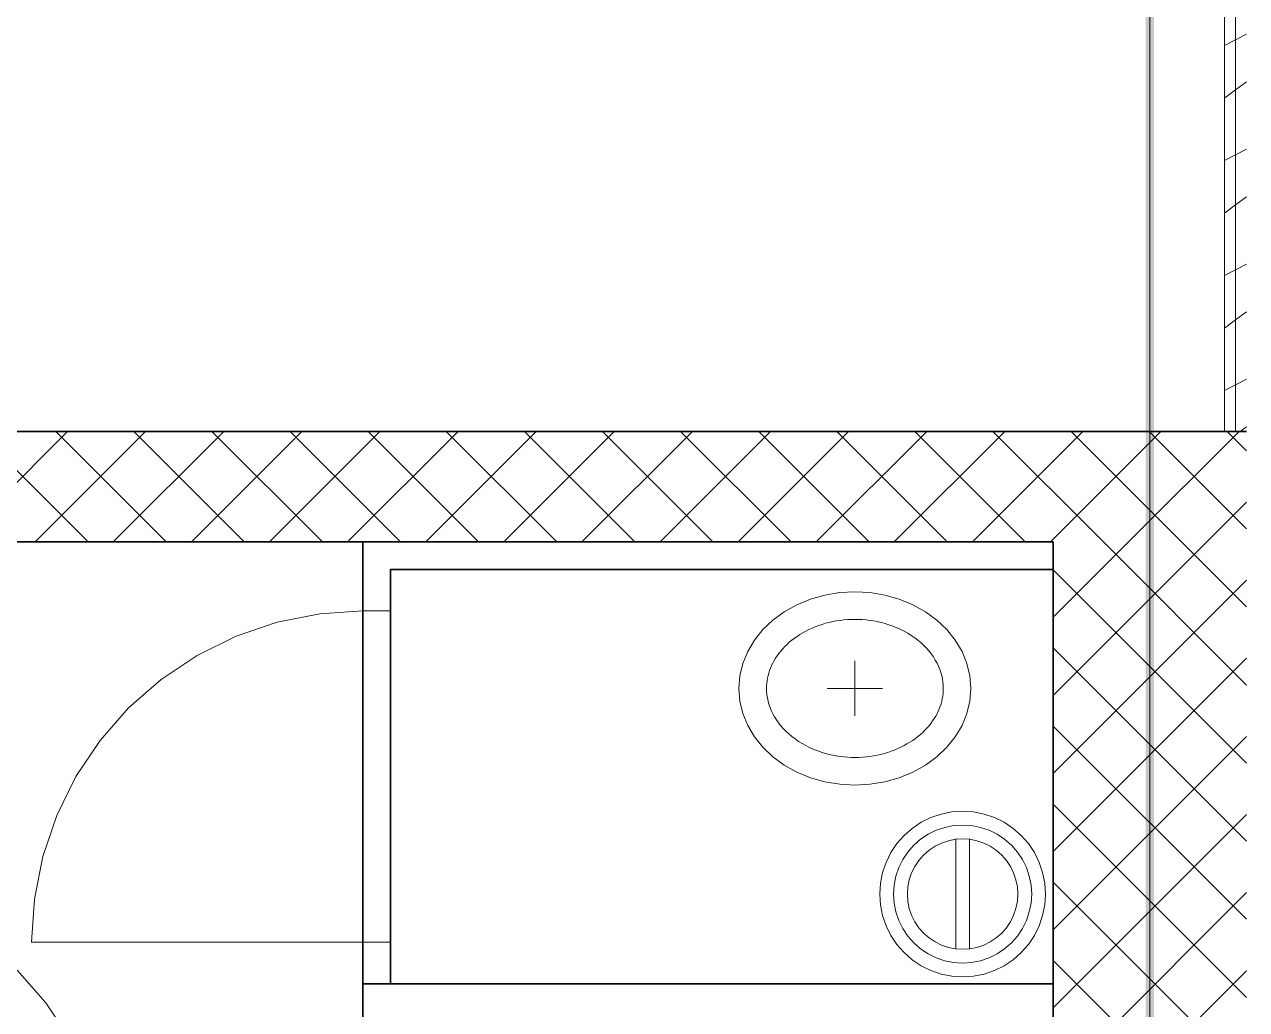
# Model space of a CAD drawing. Extents: x -1132 to 613, y -233 to 616.
# Drawn here: x -760.76 to -716.51, y 366.44 to 402.12 of the extents above; entities that cross this region are included whole.
import ezdxf
from ezdxf.lldxf.tags import DXFTag

# ---------------------------------------------------------------- set-up
doc = ezdxf.new("R2010")
doc.units = 0
doc.layers.get('0').update_dxf_attribs({"lineweight": 13})
doc.layers.add('A-DETL-____-OTLN', color=5, linetype='Continuous', lineweight=9, true_color=0x0000ff)
doc.layers.add('EL01_WAN_Leitung_Potentialausgleich', color=1, linetype='fein_strichliert', lineweight=13, true_color=0xff0000)
for name, color, linetype, lineweight in [('A-GENM-____-OTLN', 7, 'Continuous', 9), ('A-WALL-____-MCUT', 7, 'Continuous', 35), ('A-WALL-____-PATT', 7, 'Continuous', 35), ('A-WALL-FNSH-MCUT', 7, 'Continuous', 35), ('S-GRID-____-OTLN', 7, 'Continuous', 5)]:
    doc.layers.add(name, color=color, linetype=linetype, lineweight=lineweight)
tags = doc.linetypes.add('_Rasterlinie_', pattern=[0.375, 0.2, -0.05, 0.075, -0.05]).pattern_tags.tags
tags[10:11] = [DXFTag(74, 4), DXFTag(75, 0), DXFTag(340, '0'), DXFTag(46, 1.0), DXFTag(50, 0.0), DXFTag(44, 0.0), DXFTag(45, 0.0)]
tags[8:9] = [DXFTag(74, 4), DXFTag(75, 0), DXFTag(340, '0'), DXFTag(46, 1.0), DXFTag(50, 0.0), DXFTag(44, 0.0), DXFTag(45, 0.0)]
tags[6:7] = [DXFTag(74, 4), DXFTag(75, 0), DXFTag(340, '0'), DXFTag(46, 1.0), DXFTag(50, 0.0), DXFTag(44, 0.0), DXFTag(45, 0.0)]
tags[4:5] = [DXFTag(74, 4), DXFTag(75, 0), DXFTag(340, '0'), DXFTag(46, 1.0), DXFTag(50, 0.0), DXFTag(44, 0.0), DXFTag(45, 0.0)]
tags = doc.linetypes.add('fein_strichliert', pattern=[4, 1, -2, 1]).pattern_tags.tags
tags[8:9] = [DXFTag(74, 4), DXFTag(75, 0), DXFTag(340, '0'), DXFTag(46, 0.0), DXFTag(50, 0.0), DXFTag(44, 0.0), DXFTag(45, 0.0)]
tags[6:7] = [DXFTag(74, 4), DXFTag(75, 0), DXFTag(340, '0'), DXFTag(46, 0.0), DXFTag(50, 0.0), DXFTag(44, 0.0), DXFTag(45, 0.0)]
tags[4:5] = [DXFTag(74, 4), DXFTag(75, 0), DXFTag(340, '0'), DXFTag(46, 0.0), DXFTag(50, 0.0), DXFTag(44, 0.0), DXFTag(45, 0.0)]
tags = doc.linetypes.add('Strichliert - Fein', pattern=[0.15, 0.1, -0.05]).pattern_tags.tags
tags[6:7] = [DXFTag(74, 4), DXFTag(75, 0), DXFTag(340, '0'), DXFTag(46, 1.0), DXFTag(50, 0.0), DXFTag(44, 0.0), DXFTag(45, 0.0)]
tags[4:5] = [DXFTag(74, 4), DXFTag(75, 0), DXFTag(340, '0'), DXFTag(46, 1.0), DXFTag(50, 0.0), DXFTag(44, 0.0), DXFTag(45, 0.0)]

# ---------------------------------------------------------------- blocks, each defined once
blk = doc.blocks.new('Referenz-A0UJ2EK7XE', base_point=(-1124.077, -162.872))
at = {"layer": 'A-DETL-____-OTLN', "color": 0, "linetype": 'Strichliert - Fein', "ltscale": 0.13}
for p, q in [((-759.986, 366.683), (-761.021, 367.864)), ((-759.114, 365.378), (-759.986, 366.683))]:
    blk.add_line(p, q, dxfattribs=at)
at = {"layer": 'A-GENM-____-OTLN', "color": 0, "linetype": 'Continuous', "ltscale": 0.13}
for p, q in [((-731.238, 381.544), (-731.777, 381.455)), ((-730.69, 381.574), (-731.238, 381.544)), ((-730.142, 381.544), (-730.69, 381.574)), ((-729.603, 381.455), (-730.142, 381.544)), ((-732.79, 381.105), (-733.247, 380.851)), ((-732.297, 381.307), (-732.79, 381.105)), ((-731.777, 381.455), (-732.297, 381.307)), ((-729.083, 381.307), (-729.603, 381.455)), ((-728.59, 381.105), (-729.083, 381.307)), ((-728.133, 380.851), (-728.59, 381.105)), ((-750.072, 380.776), (-751.612, 380.469)), ((-748.506, 380.878), (-750.072, 380.776)), ((-748.506, 380.878), (-747.506, 380.878)), ((-733.247, 380.851), (-733.66, 380.549)), ((-727.72, 380.549), (-728.133, 380.851)), ((-751.612, 380.469), (-753.098, 379.965)), ((-734.022, 380.204), (-734.327, 379.824)), ((-733.66, 380.549), (-734.022, 380.204)), ((-732.468, 380.147), (-732.356, 380.204)), ((-732.356, 380.204), (-732.241, 380.257)), ((-732.241, 380.257), (-732.123, 380.306)), ((-732.123, 380.306), (-732.001, 380.351)), ((-732.001, 380.351), (-731.878, 380.393)), ((-731.878, 380.393), (-731.752, 380.43)), ((-731.752, 380.43), (-731.624, 380.463)), ((-731.624, 380.463), (-731.494, 380.493)), ((-731.494, 380.493), (-731.362, 380.517)), ((-731.362, 380.517), (-731.229, 380.538)), ((-731.229, 380.538), (-731.095, 380.553)), ((-731.095, 380.553), (-730.961, 380.565)), ((-730.961, 380.565), (-730.825, 380.571)), ((-730.825, 380.571), (-730.69, 380.574)), ((-730.69, 380.574), (-730.554, 380.571)), ((-730.554, 380.571), (-730.419, 380.565)), ((-730.419, 380.565), (-730.284, 380.553)), ((-730.284, 380.553), (-730.15, 380.538)), ((-730.15, 380.538), (-730.017, 380.517)), ((-730.017, 380.517), (-729.886, 380.493)), ((-729.886, 380.493), (-729.756, 380.464)), ((-729.756, 380.464), (-729.628, 380.43)), ((-729.628, 380.43), (-729.502, 380.393)), ((-729.502, 380.393), (-729.348, 380.34)), ((-729.348, 380.34), (-729.198, 380.282)), ((-729.198, 380.282), (-729.052, 380.217)), ((-729.052, 380.217), (-728.911, 380.147)), ((-727.358, 380.204), (-727.72, 380.549)), ((-727.053, 379.824), (-727.358, 380.204)), ((-753.098, 379.965), (-754.506, 379.271)), ((-734.327, 379.824), (-734.57, 379.413)), ((-733.148, 379.666), (-733.064, 379.743)), ((-733.064, 379.743), (-732.974, 379.817)), ((-732.974, 379.817), (-732.881, 379.889)), ((-732.881, 379.889), (-732.784, 379.958)), ((-732.784, 379.958), (-732.682, 380.024)), ((-732.682, 380.024), (-732.577, 380.087)), ((-732.577, 380.087), (-732.468, 380.147)), ((-728.911, 380.147), (-728.776, 380.072)), ((-728.776, 380.072), (-728.646, 379.992)), ((-728.646, 379.992), (-728.523, 379.907)), ((-728.523, 379.907), (-728.405, 379.817)), ((-728.405, 379.817), (-728.295, 379.724)), ((-726.81, 379.413), (-727.053, 379.824)), ((-734.57, 379.413), (-734.747, 378.98)), ((-733.505, 379.254), (-733.443, 379.34)), ((-733.443, 379.34), (-733.376, 379.424)), ((-733.376, 379.424), (-733.305, 379.507)), ((-733.305, 379.507), (-733.229, 379.588)), ((-733.229, 379.588), (-733.148, 379.666)), ((-728.295, 379.724), (-728.191, 379.627)), ((-728.191, 379.627), (-728.093, 379.527)), ((-728.093, 379.527), (-728.003, 379.424)), ((-728.003, 379.424), (-727.921, 379.319)), ((-727.921, 379.319), (-727.845, 379.211)), ((-726.633, 378.98), (-726.81, 379.413)), ((-754.506, 379.271), (-755.811, 378.398)), ((-734.747, 378.98), (-734.854, 378.531)), ((-733.745, 378.81), (-733.707, 378.901)), ((-733.707, 378.901), (-733.663, 378.991)), ((-733.663, 378.991), (-733.615, 379.079)), ((-733.615, 379.079), (-733.563, 379.167)), ((-733.563, 379.167), (-733.505, 379.254)), ((-730.69, 379.074), (-730.69, 377.074)), ((-727.845, 379.211), (-727.777, 379.102)), ((-727.777, 379.102), (-727.716, 378.991)), ((-727.716, 378.991), (-727.663, 378.878)), ((-727.663, 378.878), (-727.617, 378.765)), ((-726.526, 378.531), (-726.633, 378.98)), ((-734.854, 378.531), (-734.89, 378.074)), ((-733.87, 378.352), (-733.854, 378.444)), ((-733.854, 378.444), (-733.834, 378.536)), ((-733.834, 378.536), (-733.809, 378.628)), ((-733.809, 378.628), (-733.779, 378.719)), ((-733.779, 378.719), (-733.745, 378.81)), ((-727.617, 378.765), (-727.578, 378.651)), ((-727.578, 378.651), (-727.546, 378.536)), ((-727.546, 378.536), (-727.521, 378.421)), ((-727.521, 378.421), (-727.504, 378.305)), ((-726.49, 378.074), (-726.526, 378.531)), ((-755.811, 378.398), (-756.991, 377.364)), ((-734.89, 378.074), (-734.854, 377.617)), ((-733.89, 378.074), (-733.888, 378.166)), ((-733.886, 377.958), (-733.89, 378.074)), ((-733.888, 378.166), (-733.881, 378.259)), ((-733.876, 377.842), (-733.886, 377.958)), ((-733.881, 378.259), (-733.87, 378.352)), ((-729.69, 378.074), (-731.69, 378.074)), ((-727.504, 378.305), (-727.493, 378.19)), ((-727.492, 377.981), (-727.499, 377.889)), ((-727.493, 378.19), (-727.49, 378.074)), ((-727.49, 378.074), (-727.492, 377.981)), ((-726.526, 377.617), (-726.49, 378.074)), ((-734.854, 377.617), (-734.747, 377.168)), ((-733.858, 377.727), (-733.876, 377.842)), ((-733.834, 377.612), (-733.858, 377.727)), ((-733.802, 377.497), (-733.834, 377.612)), ((-727.571, 377.52), (-727.6, 377.428)), ((-727.546, 377.612), (-727.571, 377.52)), ((-727.526, 377.704), (-727.546, 377.612)), ((-727.51, 377.796), (-727.526, 377.704)), ((-727.499, 377.889), (-727.51, 377.796)), ((-726.633, 377.168), (-726.526, 377.617)), ((-756.991, 377.364), (-758.026, 376.183)), ((-734.747, 377.168), (-734.57, 376.734)), ((-733.763, 377.383), (-733.802, 377.497)), ((-733.717, 377.269), (-733.763, 377.383)), ((-733.663, 377.157), (-733.717, 377.269)), ((-733.602, 377.046), (-733.663, 377.157)), ((-727.716, 377.157), (-727.764, 377.068)), ((-727.673, 377.247), (-727.716, 377.157)), ((-727.634, 377.337), (-727.673, 377.247)), ((-727.6, 377.428), (-727.634, 377.337)), ((-726.81, 376.734), (-726.633, 377.168)), ((-734.57, 376.734), (-734.327, 376.324)), ((-733.534, 376.936), (-733.602, 377.046)), ((-733.459, 376.829), (-733.534, 376.936)), ((-733.376, 376.723), (-733.459, 376.829)), ((-733.286, 376.621), (-733.376, 376.723)), ((-728.075, 376.641), (-728.151, 376.56)), ((-728.003, 376.723), (-728.075, 376.641)), ((-727.937, 376.808), (-728.003, 376.723)), ((-727.875, 376.893), (-727.937, 376.808)), ((-727.817, 376.98), (-727.875, 376.893)), ((-727.764, 377.068), (-727.817, 376.98)), ((-727.053, 376.324), (-726.81, 376.734)), ((-734.327, 376.324), (-734.022, 375.943)), ((-733.189, 376.52), (-733.286, 376.621)), ((-733.085, 376.424), (-733.189, 376.52)), ((-732.974, 376.33), (-733.085, 376.424)), ((-732.857, 376.241), (-732.974, 376.33)), ((-732.733, 376.156), (-732.857, 376.241)), ((-728.596, 376.189), (-728.697, 376.123)), ((-728.499, 376.259), (-728.596, 376.189)), ((-728.405, 376.33), (-728.499, 376.259)), ((-728.316, 376.405), (-728.405, 376.33)), ((-728.231, 376.481), (-728.316, 376.405)), ((-728.151, 376.56), (-728.231, 376.481)), ((-727.358, 375.943), (-727.053, 376.324)), ((-758.026, 376.183), (-758.898, 374.878)), ((-734.022, 375.943), (-733.66, 375.599)), ((-732.604, 376.076), (-732.733, 376.156)), ((-732.468, 376), (-732.604, 376.076)), ((-732.328, 375.93), (-732.468, 376)), ((-732.182, 375.866), (-732.328, 375.93)), ((-732.032, 375.807), (-732.182, 375.866)), ((-731.878, 375.755), (-732.032, 375.807)), ((-731.752, 375.717), (-731.878, 375.755)), ((-729.502, 375.755), (-729.628, 375.717)), ((-729.378, 375.796), (-729.502, 375.755)), ((-729.257, 375.842), (-729.378, 375.796)), ((-729.139, 375.891), (-729.257, 375.842)), ((-729.023, 375.944), (-729.139, 375.891)), ((-728.911, 376), (-729.023, 375.944)), ((-728.803, 376.06), (-728.911, 376)), ((-728.697, 376.123), (-728.803, 376.06)), ((-727.72, 375.599), (-727.358, 375.943)), ((-733.66, 375.599), (-733.247, 375.297)), ((-731.624, 375.684), (-731.752, 375.717)), ((-731.494, 375.655), (-731.624, 375.684)), ((-731.362, 375.63), (-731.494, 375.655)), ((-731.229, 375.61), (-731.362, 375.63)), ((-731.095, 375.594), (-731.229, 375.61)), ((-730.961, 375.583), (-731.095, 375.594)), ((-730.825, 375.576), (-730.961, 375.583)), ((-730.69, 375.574), (-730.825, 375.576)), ((-730.554, 375.576), (-730.69, 375.574)), ((-730.419, 375.583), (-730.554, 375.576)), ((-730.284, 375.594), (-730.419, 375.583)), ((-730.15, 375.61), (-730.284, 375.594)), ((-730.017, 375.63), (-730.15, 375.61)), ((-729.886, 375.655), (-730.017, 375.63)), ((-729.756, 375.684), (-729.886, 375.655)), ((-729.628, 375.717), (-729.756, 375.684)), ((-728.133, 375.297), (-727.72, 375.599)), ((-758.898, 374.878), (-759.593, 373.47)), ((-733.247, 375.297), (-732.79, 375.043)), ((-732.79, 375.043), (-732.297, 374.84)), ((-729.083, 374.84), (-728.59, 375.043)), ((-728.59, 375.043), (-728.133, 375.297)), ((-732.297, 374.84), (-731.777, 374.693)), ((-731.777, 374.693), (-731.238, 374.604)), ((-731.238, 374.604), (-730.69, 374.574)), ((-730.69, 374.574), (-730.142, 374.604)), ((-730.142, 374.604), (-729.603, 374.693)), ((-729.603, 374.693), (-729.083, 374.84)), ((-727.179, 373.599), (-727.564, 373.523)), ((-726.788, 373.625), (-727.179, 373.599)), ((-726.396, 373.599), (-726.788, 373.625)), ((-726.011, 373.523), (-726.396, 373.599)), ((-759.593, 373.47), (-760.097, 371.984)), ((-728.288, 373.223), (-728.614, 373.005)), ((-727.936, 373.397), (-728.288, 373.223)), ((-727.564, 373.523), (-727.936, 373.397)), ((-727.114, 373.104), (-727.435, 373.04)), ((-726.788, 373.125), (-727.114, 373.104)), ((-726.461, 373.104), (-726.788, 373.125)), ((-726.14, 373.04), (-726.461, 373.104)), ((-725.639, 373.397), (-726.011, 373.523)), ((-725.288, 373.223), (-725.639, 373.397)), ((-724.961, 373.005), (-725.288, 373.223)), ((-728.909, 372.746), (-729.168, 372.451)), ((-728.614, 373.005), (-728.909, 372.746)), ((-728.038, 372.79), (-728.309, 372.608)), ((-727.744, 372.935), (-728.038, 372.79)), ((-727.435, 373.04), (-727.744, 372.935)), ((-725.831, 372.935), (-726.14, 373.04)), ((-725.538, 372.79), (-725.831, 372.935)), ((-725.266, 372.608), (-725.538, 372.79)), ((-724.666, 372.746), (-724.961, 373.005)), ((-724.407, 372.451), (-724.666, 372.746)), ((-729.168, 372.451), (-729.386, 372.125)), ((-728.555, 372.393), (-728.771, 372.147)), ((-728.309, 372.608), (-728.555, 372.393)), ((-728.005, 372.212), (-728.202, 372.039)), ((-727.788, 372.357), (-728.005, 372.212)), ((-727.553, 372.473), (-727.788, 372.357)), ((-727.305, 372.557), (-727.553, 372.473)), ((-727.049, 372.608), (-727.305, 372.557)), ((-726.788, 372.625), (-727.049, 372.608)), ((-727.038, 372.625), (-727.038, 368.625)), ((-726.526, 372.608), (-726.788, 372.625)), ((-726.538, 372.625), (-726.538, 368.625)), ((-726.27, 372.557), (-726.526, 372.608)), ((-726.022, 372.473), (-726.27, 372.557)), ((-725.788, 372.357), (-726.022, 372.473)), ((-725.57, 372.212), (-725.788, 372.357)), ((-725.373, 372.039), (-725.57, 372.212)), ((-725.02, 372.393), (-725.266, 372.608)), ((-724.804, 372.147), (-725.02, 372.393)), ((-724.189, 372.125), (-724.407, 372.451)), ((-760.097, 371.984), (-760.403, 370.445)), ((-729.559, 371.773), (-729.685, 371.402)), ((-729.386, 372.125), (-729.559, 371.773)), ((-728.953, 371.875), (-729.097, 371.582)), ((-728.771, 372.147), (-728.953, 371.875)), ((-728.374, 371.843), (-728.52, 371.625)), ((-728.202, 372.039), (-728.374, 371.843)), ((-725.201, 371.843), (-725.373, 372.039)), ((-725.055, 371.625), (-725.201, 371.843)), ((-724.622, 371.875), (-724.804, 372.147)), ((-724.478, 371.582), (-724.622, 371.875)), ((-724.016, 371.773), (-724.189, 372.125)), ((-723.89, 371.402), (-724.016, 371.773)), ((-729.685, 371.402), (-729.762, 371.017)), ((-729.097, 371.582), (-729.202, 371.272)), ((-728.635, 371.39), (-728.719, 371.143)), ((-728.52, 371.625), (-728.635, 371.39)), ((-724.94, 371.39), (-725.055, 371.625)), ((-724.856, 371.143), (-724.94, 371.39)), ((-724.373, 371.272), (-724.478, 371.582)), ((-723.813, 371.017), (-723.89, 371.402)), ((-729.762, 371.017), (-729.788, 370.625)), ((-729.266, 370.951), (-729.288, 370.625)), ((-729.202, 371.272), (-729.266, 370.951)), ((-728.77, 370.886), (-728.788, 370.625)), ((-728.719, 371.143), (-728.77, 370.886)), ((-724.805, 370.886), (-724.856, 371.143)), ((-724.788, 370.625), (-724.805, 370.886)), ((-724.309, 370.951), (-724.373, 371.272)), ((-724.288, 370.625), (-724.309, 370.951)), ((-723.788, 370.625), (-723.813, 371.017)), ((-760.403, 370.445), (-760.506, 368.878)), ((-729.788, 370.625), (-729.762, 370.234)), ((-729.288, 370.625), (-729.266, 370.299)), ((-728.788, 370.625), (-728.77, 370.364)), ((-724.805, 370.364), (-724.788, 370.625)), ((-724.309, 370.299), (-724.288, 370.625)), ((-723.813, 370.234), (-723.788, 370.625)), ((-729.762, 370.234), (-729.685, 369.849)), ((-729.266, 370.299), (-729.202, 369.978)), ((-728.77, 370.364), (-728.719, 370.107)), ((-728.719, 370.107), (-728.635, 369.86)), ((-724.94, 369.86), (-724.856, 370.107)), ((-724.856, 370.107), (-724.805, 370.364)), ((-724.373, 369.978), (-724.309, 370.299)), ((-723.89, 369.849), (-723.813, 370.234)), ((-729.685, 369.849), (-729.559, 369.477)), ((-729.202, 369.978), (-729.097, 369.668)), ((-729.097, 369.668), (-728.953, 369.375)), ((-728.635, 369.86), (-728.52, 369.625)), ((-728.52, 369.625), (-728.374, 369.408)), ((-725.201, 369.408), (-725.055, 369.625)), ((-725.055, 369.625), (-724.94, 369.86)), ((-724.622, 369.375), (-724.478, 369.668)), ((-724.478, 369.668), (-724.373, 369.978)), ((-724.016, 369.477), (-723.89, 369.849)), ((-729.559, 369.477), (-729.386, 369.125)), ((-729.386, 369.125), (-729.168, 368.799)), ((-728.953, 369.375), (-728.771, 369.103)), ((-728.374, 369.408), (-728.202, 369.211)), ((-728.202, 369.211), (-728.005, 369.038)), ((-725.57, 369.038), (-725.373, 369.211)), ((-725.373, 369.211), (-725.201, 369.408)), ((-724.804, 369.103), (-724.622, 369.375)), ((-724.407, 368.799), (-724.189, 369.125)), ((-724.189, 369.125), (-724.016, 369.477)), ((-747.506, 368.878), (-760.506, 368.878)), ((-729.168, 368.799), (-728.909, 368.504)), ((-728.771, 369.103), (-728.555, 368.857)), ((-728.555, 368.857), (-728.309, 368.642)), ((-728.005, 369.038), (-727.788, 368.893)), ((-727.788, 368.893), (-727.553, 368.777)), ((-727.553, 368.777), (-727.305, 368.693)), ((-727.305, 368.693), (-727.049, 368.642)), ((-726.526, 368.642), (-726.27, 368.693)), ((-726.27, 368.693), (-726.022, 368.777)), ((-726.022, 368.777), (-725.788, 368.893)), ((-725.788, 368.893), (-725.57, 369.038)), ((-725.266, 368.642), (-725.02, 368.857)), ((-725.02, 368.857), (-724.804, 369.103)), ((-724.666, 368.504), (-724.407, 368.799)), ((-728.909, 368.504), (-728.614, 368.245)), ((-728.614, 368.245), (-728.288, 368.027)), ((-728.309, 368.642), (-728.038, 368.46)), ((-728.038, 368.46), (-727.744, 368.315)), ((-727.744, 368.315), (-727.435, 368.21)), ((-727.049, 368.642), (-726.788, 368.625)), ((-726.788, 368.625), (-726.526, 368.642)), ((-726.14, 368.21), (-725.831, 368.315)), ((-725.831, 368.315), (-725.538, 368.46)), ((-725.538, 368.46), (-725.266, 368.642)), ((-725.288, 368.027), (-724.961, 368.245)), ((-724.961, 368.245), (-724.666, 368.504)), ((-728.288, 368.027), (-727.936, 367.853)), ((-727.936, 367.853), (-727.564, 367.727)), ((-727.435, 368.21), (-727.114, 368.146)), ((-727.114, 368.146), (-726.788, 368.125)), ((-726.788, 368.125), (-726.461, 368.146)), ((-726.461, 368.146), (-726.14, 368.21)), ((-726.011, 367.727), (-725.639, 367.853)), ((-725.639, 367.853), (-725.288, 368.027)), ((-727.564, 367.727), (-727.179, 367.651)), ((-727.179, 367.651), (-726.788, 367.625)), ((-726.788, 367.625), (-726.396, 367.651)), ((-726.396, 367.651), (-726.011, 367.727))]:
    blk.add_line(p, q, dxfattribs=at)
at = {"layer": 'A-WALL-____-MCUT', "color": 0, "linetype": 'Continuous', "lineweight": 9, "ltscale": 0.13}
blk.add_line((-716.906, 387.378), (-716.906, 425.978), dxfattribs=at)
at = {"layer": 'A-WALL-____-MCUT', "color": 0, "linetype": 'Continuous', "ltscale": 0.35}
for p, q in [((-717.306, 387.378), (-783.506, 387.378)), ((-717.306, 387.378), (-716.506, 387.378)), ((-785.506, 383.378), (-723.506, 383.378)), ((-723.506, 383.378), (-748.506, 383.378)), ((-748.506, 383.378), (-748.506, 367.378)), ((-723.506, 383.378), (-723.506, 299.376)), ((-723.506, 382.378), (-723.506, 383.378)), ((-747.506, 367.378), (-747.506, 382.378)), ((-747.506, 382.378), (-723.506, 382.378)), ((-748.506, 367.378), (-747.506, 367.378)), ((-723.506, 367.378), (-748.506, 367.378)), ((-748.506, 367.378), (-748.506, 351.378)), ((-723.506, 366.378), (-723.506, 367.378))]:
    blk.add_line(p, q, dxfattribs=at)
at = {"layer": 'A-WALL-____-PATT', "color": 0, "linetype": 'Continuous', "lineweight": 9, "ltscale": 0.13}
for p, q in [((-716.906, 401.562), (-717.306, 401.362)), ((-716.506, 401.762), (-716.906, 401.562)), ((-716.906, 399.746), (-717.306, 399.446)), ((-716.506, 400.046), (-716.906, 399.746)), ((-716.506, 397.597), (-716.906, 397.397)), ((-716.906, 397.397), (-717.306, 397.197)), ((-716.506, 395.881), (-716.906, 395.581)), ((-716.906, 395.581), (-717.306, 395.281)), ((-716.906, 393.232), (-717.306, 393.032)), ((-716.506, 393.432), (-716.906, 393.232)), ((-716.506, 391.716), (-716.906, 391.416)), ((-716.906, 391.416), (-717.306, 391.116)), ((-716.906, 389.068), (-717.306, 388.868)), ((-716.506, 389.268), (-716.906, 389.068)), ((-763.203, 383.378), (-759.203, 387.378)), ((-758.459, 383.378), (-762.459, 387.378)), ((-760.374, 383.378), (-756.374, 387.378)), ((-755.63, 383.378), (-759.63, 387.378)), ((-757.546, 383.378), (-753.546, 387.378)), ((-752.802, 383.378), (-756.802, 387.378)), ((-754.717, 383.378), (-750.717, 387.378)), ((-749.973, 383.378), (-753.973, 387.378)), ((-751.889, 383.378), (-747.889, 387.378)), ((-747.145, 383.378), (-751.145, 387.378)), ((-749.061, 383.378), (-745.061, 387.378)), ((-744.317, 383.378), (-748.317, 387.378)), ((-746.232, 383.378), (-742.232, 387.378)), ((-741.488, 383.378), (-745.488, 387.378)), ((-743.404, 383.378), (-739.404, 387.378)), ((-738.66, 383.378), (-742.66, 387.378)), ((-740.575, 383.378), (-736.575, 387.378)), ((-735.831, 383.378), (-739.831, 387.378)), ((-737.747, 383.378), (-733.747, 387.378)), ((-733.003, 383.378), (-737.003, 387.378)), ((-734.918, 383.378), (-730.918, 387.378)), ((-730.174, 383.378), (-734.174, 387.378)), ((-732.09, 383.378), (-728.09, 387.378)), ((-727.346, 383.378), (-731.346, 387.378)), ((-729.262, 383.378), (-725.262, 387.378)), ((-724.518, 383.378), (-728.518, 387.378)), ((-726.433, 383.378), (-722.433, 387.378)), ((-721.689, 383.378), (-725.689, 387.378)), ((-723.605, 383.378), (-719.605, 387.378)), ((-718.861, 383.378), (-722.861, 387.378)), ((-720.776, 383.378), (-716.776, 387.378)), ((-716.506, 383.852), (-720.032, 387.378)), ((-716.506, 386.681), (-717.204, 387.378)), ((-716.506, 387.551), (-716.737, 387.378)), ((-717.948, 383.378), (-716.506, 384.82)), ((-723.506, 380.648), (-720.776, 383.378)), ((-723.506, 377.82), (-717.948, 383.378)), ((-716.506, 378.195), (-721.689, 383.378)), ((-716.506, 381.024), (-718.861, 383.378)), ((-716.506, 375.367), (-723.506, 382.367)), ((-723.506, 374.992), (-716.506, 381.992)), ((-716.506, 372.538), (-723.506, 379.538)), ((-723.506, 372.163), (-716.506, 379.163)), ((-716.506, 369.71), (-723.506, 376.71)), ((-723.506, 369.335), (-716.506, 376.335)), ((-716.506, 366.882), (-723.506, 373.882)), ((-723.506, 366.506), (-716.506, 373.506)), ((-716.506, 364.053), (-723.506, 371.053)), ((-723.506, 363.678), (-716.506, 370.678)), ((-716.506, 361.225), (-723.506, 368.225)), ((-723.506, 360.849), (-716.506, 367.849))]:
    blk.add_line(p, q, dxfattribs=at)
at = {"layer": 'A-WALL-FNSH-MCUT', "color": 0, "linetype": 'Continuous', "lineweight": 9, "ltscale": 0.13}
blk.add_line((-717.306, 425.978), (-717.306, 387.378), dxfattribs=at)
at = {"layer": 'S-GRID-____-OTLN', "color": 0, "linetype": '_Rasterlinie_', "ltscale": 0.13}
blk.add_line((-720.006, 600.162), (-720.006, 199.37), dxfattribs=at)

msp = doc.modelspace()

# ---------------------------------------------------------------- linework, layer by layer
at = {"layer": 'EL01_WAN_Leitung_Potentialausgleich', "linetype": 'ByBlock', "ltscale": 0.13}
for points in [[(-720.154, -159.103), (-719.854, -159.103), (-720.154, 512.978)], [(-719.854, -159.103), (-720.154, 512.978), (-719.854, 512.978)]]:
    msp.add_solid(points, dxfattribs=at)

# ---------------------------------------------------------------- block references
at = {"color": 9, "lineweight": 25, "ltscale": 0.25, "true_color": 0xc0c0c0}
msp.add_blockref('Referenz-A0UJ2EK7XE', (-1124.077, -162.872), dxfattribs=at)

doc.saveas('drawing.dxf')
